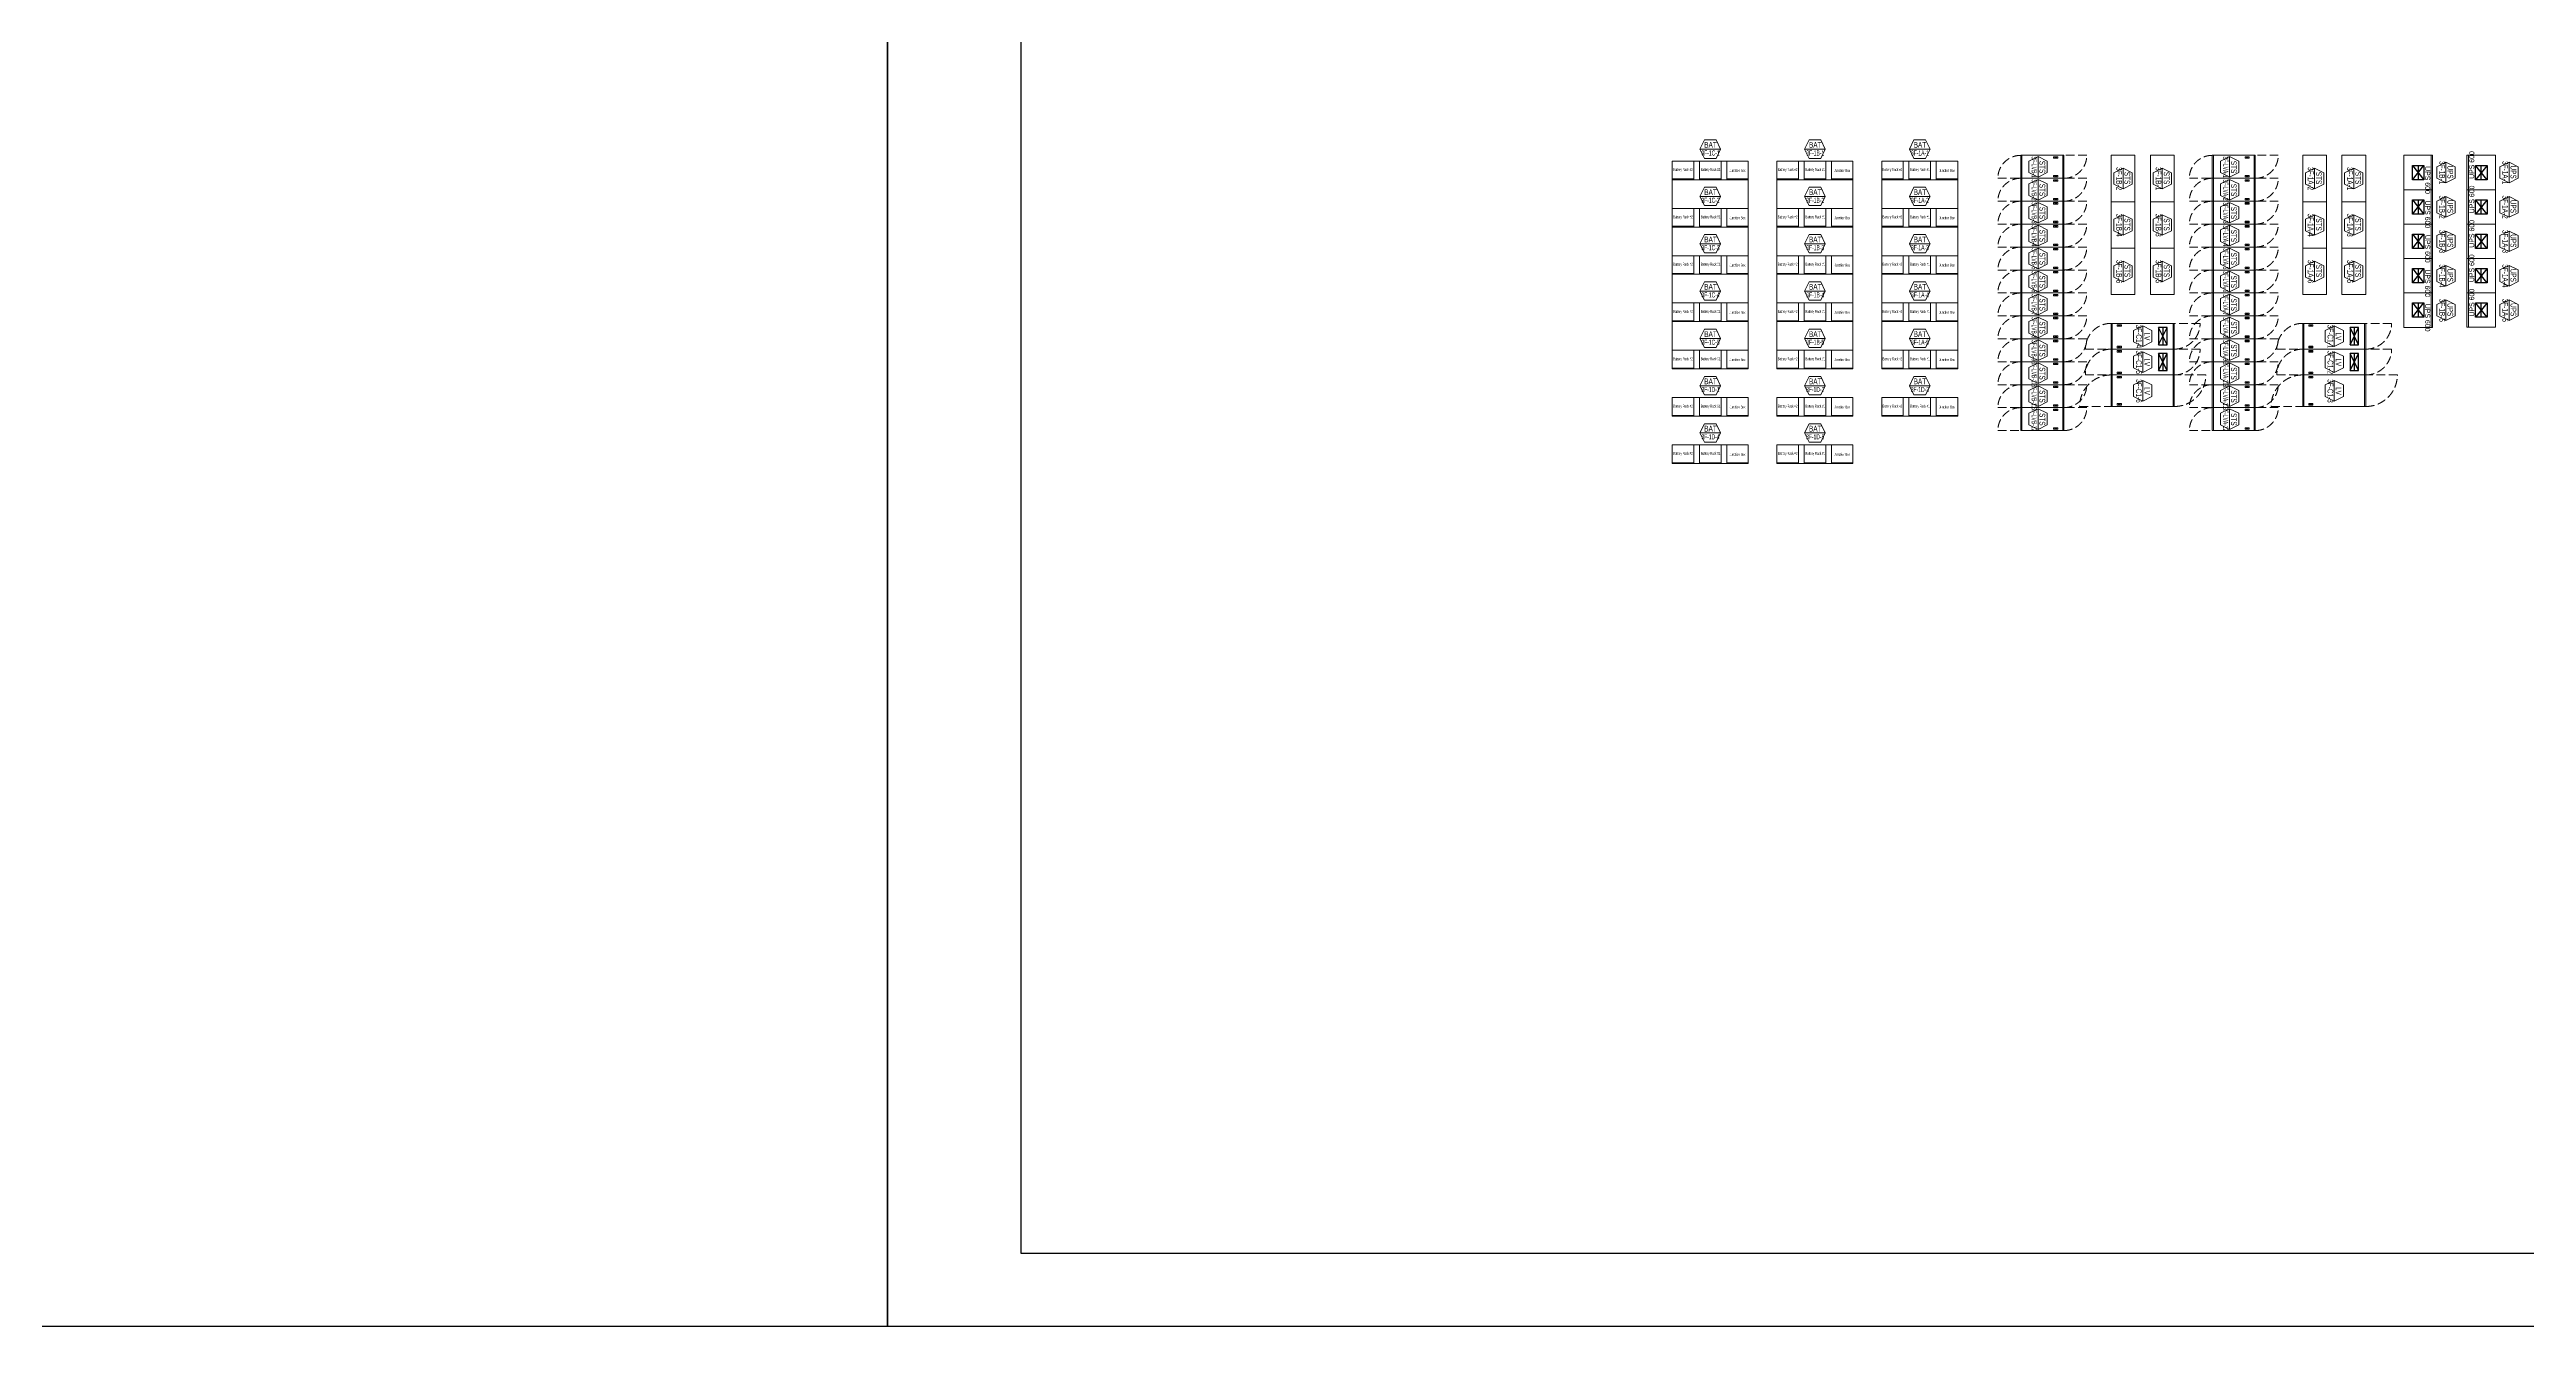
# Model space of a CAD drawing. Header units: millimetres. Extents: x 0 to 504600, y -356400 to 891000.
# Drawn here: x 223085 to 309426, y 356400 to 400941 of the extents above; entities that cross this region are included whole.
import ezdxf
from ezdxf.enums import TextEntityAlignment as Align

# ---------------------------------------------------------------- set-up
doc = ezdxf.new("R2010")
doc.units = ezdxf.units.MM
doc.header["$LTSCALE"] = 150
doc.linetypes.add('LH2', pattern=[2.85, 2, -0.85])
doc.layers.get('Defpoints').update_dxf_attribs({"color": 150})
doc.layers.add('-----31 Base Plan Equipment', color=5, linetype='Continuous', lineweight=0)
doc.layers.add('NOPLOT', color=191, linetype='Continuous', plot=False)
doc.styles.add('ELEC', font='')
doc.styles.get('ELEC').set_extended_font_data('Dotum')

# ---------------------------------------------------------------- blocks, each defined once
blk = doc.blocks.new('A$C2e8f9a8b')
at = {"color": 0}
blk.add_line((30, 750), (30, 0), dxfattribs=at)
blk.add_lwpolyline([(650, 0), (0, 0), (0, 750), (650, 750)], close=True, dxfattribs=at)
blk = doc.blocks.new('UPS 600kV')
blk.add_line((800, 850), (-402, 850))
blk.add_lwpolyline([(798, -100), (-402, -100), (-402, 900), (798, 900)], close=True)
at = {"layer": 'NOPLOT'}
for p, q in [((-52, 199), (448, 601)), ((448, 199), (-52, 601)), ((-52, 400), (448, 400))]:
    blk.add_line(p, q, dxfattribs=at)
blk.add_lwpolyline([(448, 601), (448, 199), (-52, 199), (-52, 601)], close=True, dxfattribs=at)
at = {"layer": 'NOPLOT', "style": 'ELEC', "width": 0.85}
blk.add_text('UPS 600', height=178.2, dxfattribs=at).set_placement((-26, 731), align=Align.MIDDLE_LEFT)
blk = doc.blocks.new('STS-R')
blk.add_lwpolyline([(886994, -128588), (888614, -128588), (888614, -129418), (886994, -129418), (886994, -128588)])
blk = doc.blocks.new('800x1200')
at = {"color": 8, "linetype": 'LH2'}
for p, q in [((-2300, 0), (-1458, 0)), ((800, 800), (-42, 800))]:
    blk.add_line(p, q, dxfattribs=at)
for p, q in [((-1460, 0), (-1460, 800)), ((-1290, 750), (-1140, 700)), ((-1140, 750), (-1290, 700)), ((-1290, 50), (-1140, 100)), ((-1140, 50), (-1290, 100)), ((-40, 0), (-40, 800))]:
    blk.add_line(p, q)
for points in [[(0, 0), (0, 800), (-1500, 800), (-1500, 0)], [(-1140, 750), (-1290, 750), (-1290, 700), (-1140, 700)], [(-1140, 50), (-1290, 50), (-1290, 100), (-1140, 100)]]:
    blk.add_lwpolyline(points, close=True)
for centre, start, end in [((-1500, 0), 90, 180), ((0, 800), 270, 0)]:
    blk.add_arc(centre, 800, start, end, dxfattribs=at)
blk = doc.blocks.new('1100x2200')
for p, q in [((-2160, 0), (-2160, 1100)), ((-1990, 1050), (-1840, 1000)), ((-1840, 1050), (-1990, 1000)), ((-40, 0), (-40, 1100)), ((-1990, 50), (-1840, 100)), ((-1840, 50), (-1990, 100))]:
    blk.add_line(p, q)
at = {"color": 8, "linetype": 'LH2'}
for p, q in [((1100, 1100), (-42, 1100)), ((-3300, 0), (-2158, 0))]:
    blk.add_line(p, q, dxfattribs=at)
at = {"elevation": 0}
for points in [[(0, 0), (0, 1100), (-2200, 1100), (-2200, 0)], [(-1840, 1050), (-1990, 1050), (-1990, 1000), (-1840, 1000)], [(-1840, 50), (-1990, 50), (-1990, 100), (-1840, 100)]]:
    blk.add_lwpolyline(points, close=True, dxfattribs=at)
at = {"color": 8, "linetype": 'LH2'}
for centre, start, end in [((-2200, 0), 90, 180), ((0, 1100), 270, 0)]:
    blk.add_arc(centre, 1100, start, end, dxfattribs=at)
blk = doc.blocks.new('900x2200')
for p, q in [((-2160, 900), (-2160, 0)), ((-40, 900), (-40, 0)), ((-210, 850), (-360, 800)), ((-360, 850), (-210, 800)), ((-210, 50), (-360, 100)), ((-360, 50), (-210, 100))]:
    blk.add_line(p, q)
at = {"color": 8, "linetype": 'LH2'}
for p, q in [((900, 900), (-42, 900)), ((-3100, 0), (-2158, 0))]:
    blk.add_line(p, q, dxfattribs=at)
for points in [[(-2200, 900), (-2200, 0), (0, 0), (0, 900)], [(-360, 850), (-210, 850), (-210, 800), (-360, 800)], [(-360, 50), (-210, 50), (-210, 100), (-360, 100)]]:
    blk.add_lwpolyline(points, close=True)
for centre, start, end in [((-2200, 0), 90, 180), ((0, 900), 270, 0)]:
    blk.add_arc(centre, 900, start, end, dxfattribs=at)

msp = doc.modelspace()

# ---------------------------------------------------------------- linework, layer by layer
at = {"layer": '-----31 Base Plan Equipment', "elevation": 0}
for points in [[(281335, 397465), (280615, 397465), (280775, 397785), (281175, 397785), (281335, 397465), (281175, 397145), (280775, 397145), (280615, 397465)], [(284985, 397465), (284265, 397465), (284425, 397785), (284825, 397785), (284985, 397465), (284825, 397145), (284425, 397145), (284265, 397465)], [(288635, 397465), (287915, 397465), (288075, 397785), (288475, 397785), (288635, 397465), (288475, 397145), (288075, 397145), (287915, 397465)], [(292400, 396490), (292400, 397210), (292720, 397051), (292720, 396650), (292400, 396490), (292080, 396650), (292080, 397051), (292400, 397210)], [(299075, 396490), (299075, 397210), (299395, 397051), (299395, 396650), (299075, 396490), (298755, 396650), (298755, 397051), (299075, 397210)], [(279650, 389800), (279650, 397050), (282300, 397050), (282300, 389800), (279650, 389800)], [(283300, 389800), (283300, 397050), (285950, 397050), (285950, 389800), (283300, 389800)], [(286950, 389800), (286950, 397050), (289600, 397050), (289600, 389800), (286950, 389800)], [(292400, 395690), (292400, 396410), (292720, 396251), (292720, 395850), (292400, 395690), (292080, 395850), (292080, 396251), (292400, 396410)], [(295363, 396800), (295363, 396080), (295043, 396240), (295043, 396641), (295363, 396800), (295683, 396641), (295683, 396240), (295363, 396080)], [(296733, 396800), (296733, 396080), (296413, 396240), (296413, 396641), (296733, 396800), (297053, 396641), (297053, 396240), (296733, 396080)], [(299075, 395690), (299075, 396410), (299395, 396251), (299395, 395850), (299075, 395690), (298755, 395850), (298755, 396251), (299075, 396410)], [(302038, 396800), (302038, 396080), (301718, 396240), (301718, 396641), (302038, 396800), (302358, 396641), (302358, 396240), (302038, 396080)], [(303408, 396800), (303408, 396080), (303088, 396240), (303088, 396641), (303408, 396800), (303728, 396641), (303728, 396240), (303408, 396080)], [(306620, 397010), (306620, 396290), (306300, 396450), (306300, 396851), (306620, 397010), (306940, 396851), (306940, 396450), (306620, 396290)], [(308820, 397010), (308820, 396290), (308500, 396450), (308500, 396851), (308820, 397010), (309140, 396851), (309140, 396450), (308820, 396290)], [(281335, 395815), (280615, 395815), (280775, 396135), (281175, 396135), (281335, 395815), (281175, 395495), (280775, 395495), (280615, 395815)], [(284985, 395815), (284265, 395815), (284425, 396135), (284825, 396135), (284985, 395815), (284825, 395495), (284425, 395495), (284265, 395815)], [(288635, 395815), (287915, 395815), (288075, 396135), (288475, 396135), (288635, 395815), (288475, 395495), (288075, 395495), (287915, 395815)], [(292400, 394890), (292400, 395610), (292720, 395451), (292720, 395050), (292400, 394890), (292080, 395050), (292080, 395451), (292400, 395610)], [(299075, 394890), (299075, 395610), (299395, 395451), (299395, 395050), (299075, 394890), (298755, 395050), (298755, 395451), (299075, 395610)], [(306620, 395810), (306620, 395090), (306300, 395250), (306300, 395651), (306620, 395810), (306940, 395651), (306940, 395250), (306620, 395090)], [(308820, 395810), (308820, 395090), (308500, 395250), (308500, 395651), (308820, 395810), (309140, 395651), (309140, 395250), (308820, 395090)], [(292400, 394090), (292400, 394810), (292720, 394651), (292720, 394250), (292400, 394090), (292080, 394250), (292080, 394651), (292400, 394810)], [(295363, 395180), (295363, 394460), (295043, 394620), (295043, 395021), (295363, 395180), (295683, 395021), (295683, 394620), (295363, 394460)], [(296733, 395180), (296733, 394460), (296413, 394620), (296413, 395021), (296733, 395180), (297053, 395021), (297053, 394620), (296733, 394460)], [(299075, 394090), (299075, 394810), (299395, 394651), (299395, 394250), (299075, 394090), (298755, 394250), (298755, 394651), (299075, 394810)], [(302038, 395180), (302038, 394460), (301718, 394620), (301718, 395021), (302038, 395180), (302358, 395021), (302358, 394620), (302038, 394460)], [(303408, 395180), (303408, 394460), (303088, 394620), (303088, 395021), (303408, 395180), (303728, 395021), (303728, 394620), (303408, 394460)], [(306620, 394610), (306620, 393890), (306300, 394050), (306300, 394451), (306620, 394610), (306940, 394451), (306940, 394050), (306620, 393890)], [(308820, 394610), (308820, 393890), (308500, 394050), (308500, 394451), (308820, 394610), (309140, 394451), (309140, 394050), (308820, 393890)], [(281335, 394165), (280615, 394165), (280775, 394485), (281175, 394485), (281335, 394165), (281175, 393845), (280775, 393845), (280615, 394165)], [(284985, 394165), (284265, 394165), (284425, 394485), (284825, 394485), (284985, 394165), (284825, 393845), (284425, 393845), (284265, 394165)], [(288635, 394165), (287915, 394165), (288075, 394485), (288475, 394485), (288635, 394165), (288475, 393845), (288075, 393845), (287915, 394165)], [(292400, 393290), (292400, 394010), (292720, 393851), (292720, 393450), (292400, 393290), (292080, 393450), (292080, 393851), (292400, 394010)], [(299075, 393290), (299075, 394010), (299395, 393851), (299395, 393450), (299075, 393290), (298755, 393450), (298755, 393851), (299075, 394010)], [(292400, 392490), (292400, 393210), (292720, 393051), (292720, 392650), (292400, 392490), (292080, 392650), (292080, 393051), (292400, 393210)], [(295363, 393560), (295363, 392840), (295043, 393000), (295043, 393401), (295363, 393560), (295683, 393401), (295683, 393000), (295363, 392840)], [(296733, 393560), (296733, 392840), (296413, 393000), (296413, 393401), (296733, 393560), (297053, 393401), (297053, 393000), (296733, 392840)], [(299075, 392490), (299075, 393210), (299395, 393051), (299395, 392650), (299075, 392490), (298755, 392650), (298755, 393051), (299075, 393210)], [(302038, 393560), (302038, 392840), (301718, 393000), (301718, 393401), (302038, 393560), (302358, 393401), (302358, 393000), (302038, 392840)], [(303408, 393560), (303408, 392840), (303088, 393000), (303088, 393401), (303408, 393560), (303728, 393401), (303728, 393000), (303408, 392840)], [(306620, 393410), (306620, 392690), (306300, 392850), (306300, 393251), (306620, 393410), (306940, 393251), (306940, 392850), (306620, 392690)], [(308820, 393410), (308820, 392690), (308500, 392850), (308500, 393251), (308820, 393410), (309140, 393251), (309140, 392850), (308820, 392690)], [(281335, 392515), (280615, 392515), (280775, 392835), (281175, 392835), (281335, 392515), (281175, 392195), (280775, 392195), (280615, 392515)], [(284985, 392515), (284265, 392515), (284425, 392835), (284825, 392835), (284985, 392515), (284825, 392195), (284425, 392195), (284265, 392515)], [(288635, 392515), (287915, 392515), (288075, 392835), (288475, 392835), (288635, 392515), (288475, 392195), (288075, 392195), (287915, 392515)], [(292400, 391690), (292400, 392410), (292720, 392251), (292720, 391850), (292400, 391690), (292080, 391850), (292080, 392251), (292400, 392410)], [(299075, 391690), (299075, 392410), (299395, 392251), (299395, 391850), (299075, 391690), (298755, 391850), (298755, 392251), (299075, 392410)], [(306620, 392210), (306620, 391490), (306300, 391650), (306300, 392051), (306620, 392210), (306940, 392051), (306940, 391650), (306620, 391490)], [(308820, 392210), (308820, 391490), (308500, 391650), (308500, 392051), (308820, 392210), (309140, 392051), (309140, 391650), (308820, 391490)], [(281335, 390865), (280615, 390865), (280775, 391185), (281175, 391185), (281335, 390865), (281175, 390545), (280775, 390545), (280615, 390865)], [(284985, 390865), (284265, 390865), (284425, 391185), (284825, 391185), (284985, 390865), (284825, 390545), (284425, 390545), (284265, 390865)], [(288635, 390865), (287915, 390865), (288075, 391185), (288475, 391185), (288635, 390865), (288475, 390545), (288075, 390545), (287915, 390865)], [(292400, 390890), (292400, 391610), (292720, 391451), (292720, 391050), (292400, 390890), (292080, 391050), (292080, 391451), (292400, 391610)], [(296050, 390580), (296050, 391300), (296370, 391141), (296370, 390740), (296050, 390580), (295730, 390740), (295730, 391141), (296050, 391300)], [(299075, 390890), (299075, 391610), (299395, 391451), (299395, 391050), (299075, 390890), (298755, 391050), (298755, 391451), (299075, 391610)], [(302725, 390580), (302725, 391300), (303045, 391141), (303045, 390740), (302725, 390580), (302405, 390740), (302405, 391141), (302725, 391300)], [(292400, 390090), (292400, 390810), (292720, 390651), (292720, 390250), (292400, 390090), (292080, 390250), (292080, 390651), (292400, 390810)], [(296050, 389680), (296050, 390400), (296370, 390241), (296370, 389840), (296050, 389680), (295730, 389840), (295730, 390241), (296050, 390400)], [(299075, 390090), (299075, 390810), (299395, 390651), (299395, 390250), (299075, 390090), (298755, 390250), (298755, 390651), (299075, 390810)], [(302725, 389680), (302725, 390400), (303045, 390241), (303045, 389840), (302725, 389680), (302405, 389840), (302405, 390241), (302725, 390400)], [(281335, 389215), (280615, 389215), (280775, 389535), (281175, 389535), (281335, 389215), (281175, 388895), (280775, 388895), (280615, 389215)], [(284985, 389215), (284265, 389215), (284425, 389535), (284825, 389535), (284985, 389215), (284825, 388895), (284425, 388895), (284265, 389215)], [(288635, 389215), (287915, 389215), (288075, 389535), (288475, 389535), (288635, 389215), (288475, 388895), (288075, 388895), (287915, 389215)], [(292400, 389290), (292400, 390010), (292720, 389851), (292720, 389450), (292400, 389290), (292080, 389450), (292080, 389851), (292400, 390010)], [(299075, 389290), (299075, 390010), (299395, 389851), (299395, 389450), (299075, 389290), (298755, 389450), (298755, 389851), (299075, 390010)], [(292400, 388490), (292400, 389210), (292720, 389051), (292720, 388650), (292400, 388490), (292080, 388650), (292080, 389051), (292400, 389210)], [(296050, 388680), (296050, 389400), (296370, 389241), (296370, 388840), (296050, 388680), (295730, 388840), (295730, 389241), (296050, 389400)], [(299075, 388490), (299075, 389210), (299395, 389051), (299395, 388650), (299075, 388490), (298755, 388650), (298755, 389051), (299075, 389210)], [(302725, 388680), (302725, 389400), (303045, 389241), (303045, 388840), (302725, 388680), (302405, 388840), (302405, 389241), (302725, 389400)], [(281335, 387565), (280615, 387565), (280775, 387885), (281175, 387885), (281335, 387565), (281175, 387245), (280775, 387245), (280615, 387565)], [(284985, 387565), (284265, 387565), (284425, 387885), (284825, 387885), (284985, 387565), (284825, 387245), (284425, 387245), (284265, 387565)], [(292400, 387690), (292400, 388410), (292720, 388251), (292720, 387850), (292400, 387690), (292080, 387850), (292080, 388251), (292400, 388410)], [(299075, 387690), (299075, 388410), (299395, 388251), (299395, 387850), (299075, 387690), (298755, 387850), (298755, 388251), (299075, 388410)]]:
    msp.add_lwpolyline(points, dxfattribs=at)
for points in [[(282300, 397050), (282300, 396400), (279650, 396400), (279650, 397050)], [(285950, 397050), (285950, 396400), (283300, 396400), (283300, 397050)], [(289600, 397050), (289600, 396400), (286950, 396400), (286950, 397050)], [(282300, 395400), (282300, 394750), (279650, 394750), (279650, 395400)], [(285950, 395400), (285950, 394750), (283300, 394750), (283300, 395400)], [(289600, 395400), (289600, 394750), (286950, 394750), (286950, 395400)], [(282300, 393750), (282300, 393100), (279650, 393100), (279650, 393750)], [(285950, 393750), (285950, 393100), (283300, 393100), (283300, 393750)], [(289600, 393750), (289600, 393100), (286950, 393100), (286950, 393750)], [(282300, 392100), (282300, 391450), (279650, 391450), (279650, 392100)], [(285950, 392100), (285950, 391450), (283300, 391450), (283300, 392100)], [(289600, 392100), (289600, 391450), (286950, 391450), (286950, 392100)], [(282300, 390450), (282300, 389800), (279650, 389800), (279650, 390450)], [(285950, 390450), (285950, 389800), (283300, 389800), (283300, 390450)], [(289600, 390450), (289600, 389800), (286950, 389800), (286950, 390450)], [(282300, 388800), (282300, 388150), (279650, 388150), (279650, 388800)], [(285950, 388800), (285950, 388150), (283300, 388150), (283300, 388800)], [(289600, 388800), (289600, 388150), (286950, 388150), (286950, 388800)], [(282300, 387150), (282300, 386500), (279650, 386500), (279650, 387150)], [(285950, 387150), (285950, 386500), (283300, 386500), (283300, 387150)]]:
    msp.add_lwpolyline(points, close=True, dxfattribs=at)
at = {"layer": 'Defpoints'}
for points in [[(0, 534600), (252300, 534600), (252300, 356400), (0, 356400)], [(252300, 445500), (378450, 445500), (378450, 356400), (252300, 356400)], [(256950, 442950), (361950, 442950), (361950, 358950), (256950, 358950)]]:
    msp.add_lwpolyline(points, close=True, dxfattribs=at)
at = {"layer": 'NOPLOT'}
for p, q in [((296600, 390640, 0), (296900, 391240, 0)), ((296900, 390640, 0), (296600, 391240, 0)), ((296750, 391240, 0), (296750, 390640, 0)), ((303275, 390640, 0), (303575, 391240, 0)), ((303575, 390640, 0), (303275, 391240, 0)), ((303425, 391240, 0), (303425, 390640, 0)), ((296600, 389740, 0), (296900, 390340, 0)), ((296900, 389740, 0), (296600, 390340, 0)), ((296750, 390340, 0), (296750, 389740, 0)), ((303275, 389740, 0), (303575, 390340, 0)), ((303575, 389740, 0), (303275, 390340, 0)), ((303425, 390340, 0), (303425, 389740, 0))]:
    msp.add_line(p, q, dxfattribs=at)
at = {"layer": 'NOPLOT', "elevation": 0}
for points in [[(296600, 390640), (296900, 390640), (296900, 391240), (296600, 391240)], [(303275, 390640), (303575, 390640), (303575, 391240), (303275, 391240)], [(296600, 389740), (296900, 389740), (296900, 390340), (296600, 390340)], [(303275, 389740), (303575, 389740), (303575, 390340), (303275, 390340)]]:
    msp.add_lwpolyline(points, close=True, dxfattribs=at)

# ---------------------------------------------------------------- block references
at = {"layer": '-----31 Base Plan Equipment'}
for name, p, rotation in [('800x1200', (291800, 397250, 0), 180), ('STS-R', (166362, -491363, 0), 90.00000000000001), ('STS-R', (167732, -491363, 0), 90.00000000000001), ('800x1200', (298475, 397250, 0), 180), ('STS-R', (173037, -491363, 0), 90.00000000000001), ('STS-R', (174407, -491363, 0), 90.00000000000001), ('UPS 600kV', (305250, 396848, 0), 270), ('UPS 600kV', (308250, 396453, 0), 89.99999999999999), ('A$C2e8f9a8b', (280400, 396400, 0), 89.99999999999999), ('A$C2e8f9a8b', (281350, 396400, 0), 89.99999999999999), ('A$C2e8f9a8b', (282300, 396400, 0), 89.99999999999999), ('A$C2e8f9a8b', (284050, 396400, 0), 89.99999999999999), ('A$C2e8f9a8b', (285000, 396400, 0), 89.99999999999999), ('A$C2e8f9a8b', (285950, 396400, 0), 89.99999999999999), ('A$C2e8f9a8b', (287700, 396400, 0), 89.99999999999999), ('A$C2e8f9a8b', (288650, 396400, 0), 89.99999999999999), ('A$C2e8f9a8b', (289600, 396400, 0), 89.99999999999999), ('800x1200', (291800, 396450, 0), 180), ('800x1200', (298475, 396450, 0), 180), ('800x1200', (291800, 395650, 0), 180), ('STS-R', (166362, -492983, 0), 90.00000000000001), ('STS-R', (167732, -492983, 0), 90.00000000000001), ('800x1200', (298475, 395650, 0), 180), ('STS-R', (173037, -492983, 0), 90.00000000000001), ('STS-R', (174407, -492983, 0), 90.00000000000001), ('UPS 600kV', (305250, 395648, 0), 270), ('UPS 600kV', (308250, 395253, 0), 89.99999999999999), ('A$C2e8f9a8b', (280400, 394750, 0), 89.99999999999999), ('A$C2e8f9a8b', (281350, 394750, 0), 89.99999999999999), ('A$C2e8f9a8b', (282300, 394750, 0), 89.99999999999999), ('A$C2e8f9a8b', (284050, 394750, 0), 89.99999999999999), ('A$C2e8f9a8b', (285000, 394750, 0), 89.99999999999999), ('A$C2e8f9a8b', (285950, 394750, 0), 89.99999999999999), ('A$C2e8f9a8b', (287700, 394750, 0), 89.99999999999999), ('A$C2e8f9a8b', (288650, 394750, 0), 89.99999999999999), ('A$C2e8f9a8b', (289600, 394750, 0), 89.99999999999999), ('800x1200', (291800, 394850, 0), 180), ('800x1200', (298475, 394850, 0), 180), ('UPS 600kV', (305250, 394448, 0), 270), ('UPS 600kV', (308250, 394053, 0), 89.99999999999999), ('A$C2e8f9a8b', (280400, 393100), 89.99999999999999), ('A$C2e8f9a8b', (281350, 393100), 89.99999999999999), ('A$C2e8f9a8b', (282300, 393100), 89.99999999999999), ('A$C2e8f9a8b', (284050, 393100), 89.99999999999999), ('A$C2e8f9a8b', (285000, 393100), 89.99999999999999), ('A$C2e8f9a8b', (285950, 393100), 89.99999999999999), ('A$C2e8f9a8b', (287700, 393100), 89.99999999999999), ('A$C2e8f9a8b', (288650, 393100), 89.99999999999999), ('A$C2e8f9a8b', (289600, 393100), 89.99999999999999), ('800x1200', (291800, 394050, 0), 180), ('STS-R', (166362, -494603, 0), 90.00000000000001), ('STS-R', (167732, -494603, 0), 90.00000000000001), ('800x1200', (298475, 394050, 0), 180), ('STS-R', (173037, -494603, 0), 90.00000000000001), ('STS-R', (174407, -494603, 0), 90.00000000000001), ('800x1200', (291800, 393250, 0), 180), ('800x1200', (298475, 393250, 0), 180), ('UPS 600kV', (305250, 393248, 0), 270), ('UPS 600kV', (308250, 392853, 0), 89.99999999999999), ('A$C2e8f9a8b', (280400, 391450), 89.99999999999999), ('A$C2e8f9a8b', (281350, 391450), 89.99999999999999), ('A$C2e8f9a8b', (282300, 391450), 89.99999999999999), ('A$C2e8f9a8b', (284050, 391450), 89.99999999999999), ('A$C2e8f9a8b', (285000, 391450), 89.99999999999999), ('A$C2e8f9a8b', (285950, 391450), 89.99999999999999), ('A$C2e8f9a8b', (287700, 391450), 89.99999999999999), ('A$C2e8f9a8b', (288650, 391450), 89.99999999999999), ('A$C2e8f9a8b', (289600, 391450), 89.99999999999999), ('800x1200', (291800, 392450, 0), 180), ('800x1200', (298475, 392450, 0), 180), ('UPS 600kV', (305250, 392048, 0), 270), ('UPS 600kV', (308250, 391653, 0), 89.99999999999999), ('800x1200', (291800, 391650, 0), 180), ('900x2200', (294950, 391390, 0), 180), ('800x1200', (298475, 391650, 0), 180), ('900x2200', (301625, 391390, 0), 180), ('A$C2e8f9a8b', (280400, 389800), 89.99999999999999), ('A$C2e8f9a8b', (281350, 389800), 89.99999999999999), ('A$C2e8f9a8b', (282300, 389800), 89.99999999999999), ('A$C2e8f9a8b', (284050, 389800), 89.99999999999999), ('A$C2e8f9a8b', (285000, 389800), 89.99999999999999), ('A$C2e8f9a8b', (285950, 389800), 89.99999999999999), ('A$C2e8f9a8b', (287700, 389800), 89.99999999999999), ('A$C2e8f9a8b', (288650, 389800), 89.99999999999999), ('A$C2e8f9a8b', (289600, 389800), 89.99999999999999), ('800x1200', (291800, 390850, 0), 180), ('900x2200', (294950, 390490, 0), 180), ('800x1200', (298475, 390850, 0), 180), ('900x2200', (301625, 390490, 0), 180), ('800x1200', (291800, 390050, 0), 180), ('800x1200', (298475, 390050, 0), 180), ('A$C2e8f9a8b', (280400, 388150), 89.99999999999999), ('A$C2e8f9a8b', (281350, 388150), 89.99999999999999), ('A$C2e8f9a8b', (282300, 388150), 89.99999999999999), ('A$C2e8f9a8b', (284050, 388150), 89.99999999999999), ('A$C2e8f9a8b', (285000, 388150), 89.99999999999999), ('A$C2e8f9a8b', (285950, 388150), 89.99999999999999), ('A$C2e8f9a8b', (287700, 388150), 89.99999999999999), ('A$C2e8f9a8b', (288650, 388150), 89.99999999999999), ('A$C2e8f9a8b', (289600, 388150), 89.99999999999999), ('800x1200', (291800, 389250, 0), 180), ('800x1200', (298475, 389250, 0), 180), ('800x1200', (291800, 388450, 0), 180), ('800x1200', (298475, 388450, 0), 180), ('A$C2e8f9a8b', (280400, 386500), 89.99999999999999), ('A$C2e8f9a8b', (281350, 386500), 89.99999999999999), ('A$C2e8f9a8b', (282300, 386500), 89.99999999999999), ('A$C2e8f9a8b', (284050, 386500), 89.99999999999999), ('A$C2e8f9a8b', (285000, 386500), 89.99999999999999), ('A$C2e8f9a8b', (285950, 386500), 89.99999999999999)]:
    msp.add_blockref(name, p, dxfattribs=dict(at, rotation=rotation))
for p in [(297150, 388490, 0), (303825, 388490, 0)]:
    msp.add_blockref('1100x2200', p, dxfattribs=at)

# ---------------------------------------------------------------- texts
at = {"layer": '-----31 Base Plan Equipment', "style": 'ELEC'}
for s, height, width, p in [('3F-1C-1', 180, 0.6, (280984, 397332)), ('BAT', 200, 0.7, (280984, 397616)), ('3F-1B-1', 180, 0.6, (284634, 397332)), ('BAT', 200, 0.7, (284634, 397616)), ('3F-1A-1', 180, 0.6, (288284, 397332)), ('BAT', 200, 0.7, (288284, 397616)), ('Battery Rack #2', 100, 0.6, (280022, 396753, 0)), ('Battery Rack #1', 100, 0.6, (280984, 396753, 0)), ('Junction Box', 100, 0.6, (281925, 396722, 0)), ('Battery Rack #2', 100, 0.6, (283672, 396753, 0)), ('Battery Rack #1', 100, 0.6, (284634, 396753, 0)), ('Junction Box', 100, 0.6, (285575, 396722, 0)), ('Battery Rack #2', 100, 0.6, (287322, 396753, 0)), ('Battery Rack #1', 100, 0.6, (288284, 396753, 0)), ('Junction Box', 100, 0.6, (289225, 396722, 0)), ('3F-1C-2', 180, 0.6, (280984, 395682)), ('BAT', 200, 0.7, (280984, 395966)), ('3F-1B-2', 180, 0.6, (284634, 395682)), ('BAT', 200, 0.7, (284634, 395966)), ('3F-1A-2', 180, 0.6, (288284, 395682)), ('BAT', 200, 0.7, (288284, 395966)), ('Battery Rack #2', 100, 0.6, (280022, 395103, 0)), ('Battery Rack #1', 100, 0.6, (280984, 395103, 0)), ('Junction Box', 100, 0.6, (281925, 395072, 0)), ('Battery Rack #2', 100, 0.6, (283672, 395103, 0)), ('Battery Rack #1', 100, 0.6, (284634, 395103, 0)), ('Junction Box', 100, 0.6, (285575, 395072, 0)), ('Battery Rack #2', 100, 0.6, (287322, 395103, 0)), ('Battery Rack #1', 100, 0.6, (288284, 395103, 0)), ('Junction Box', 100, 0.6, (289225, 395072, 0)), ('3F-1C-3', 180, 0.6, (280984, 394032)), ('BAT', 200, 0.7, (280984, 394316)), ('3F-1B-3', 180, 0.6, (284634, 394032)), ('BAT', 200, 0.7, (284634, 394316)), ('3F-1A-3', 180, 0.6, (288284, 394032)), ('BAT', 200, 0.7, (288284, 394316)), ('Battery Rack #2', 100, 0.6, (280022, 393453)), ('Battery Rack #1', 100, 0.6, (280984, 393453)), ('Junction Box', 100, 0.6, (281925, 393422)), ('Battery Rack #2', 100, 0.6, (283672, 393453)), ('Battery Rack #1', 100, 0.6, (284634, 393453)), ('Junction Box', 100, 0.6, (285575, 393422)), ('Battery Rack #2', 100, 0.6, (287322, 393453)), ('Battery Rack #1', 100, 0.6, (288284, 393453)), ('Junction Box', 100, 0.6, (289225, 393422)), ('3F-1C-4', 180, 0.6, (280984, 392382)), ('BAT', 200, 0.7, (280984, 392666)), ('3F-1B-4', 180, 0.6, (284634, 392382)), ('BAT', 200, 0.7, (284634, 392666)), ('3F-1A-4', 180, 0.6, (288284, 392382)), ('BAT', 200, 0.7, (288284, 392666)), ('Battery Rack #2', 100, 0.6, (280022, 391803)), ('Battery Rack #1', 100, 0.6, (280984, 391803)), ('Junction Box', 100, 0.6, (281925, 391772)), ('Battery Rack #2', 100, 0.6, (283672, 391803)), ('Battery Rack #1', 100, 0.6, (284634, 391803)), ('Junction Box', 100, 0.6, (285575, 391772)), ('Battery Rack #2', 100, 0.6, (287322, 391803)), ('Battery Rack #1', 100, 0.6, (288284, 391803)), ('Junction Box', 100, 0.6, (289225, 391772)), ('3F-1C-5', 180, 0.6, (280984, 390732)), ('BAT', 200, 0.7, (280984, 391016)), ('3F-1B-5', 180, 0.6, (284634, 390732)), ('BAT', 200, 0.7, (284634, 391016)), ('3F-1A-5', 180, 0.6, (288284, 390732)), ('BAT', 200, 0.7, (288284, 391016)), ('Battery Rack #2', 100, 0.6, (280022, 390153)), ('Battery Rack #1', 100, 0.6, (280984, 390153)), ('BAT', 200, 0.7, (280984, 389366)), ('Junction Box', 100, 0.6, (281925, 390122)), ('Battery Rack #2', 100, 0.6, (283672, 390153)), ('Battery Rack #1', 100, 0.6, (284634, 390153)), ('BAT', 200, 0.7, (284634, 389366)), ('Junction Box', 100, 0.6, (285575, 390122)), ('Battery Rack #2', 100, 0.6, (287322, 390153)), ('Battery Rack #1', 100, 0.6, (288284, 390153)), ('BAT', 200, 0.7, (288284, 389366)), ('Junction Box', 100, 0.6, (289225, 390122)), ('Battery Rack #2', 100, 0.6, (280022, 388503)), ('Battery Rack #1', 100, 0.6, (280984, 388503)), ('3F-1D-1', 180, 0.6, (280984, 389082)), ('Battery Rack #2', 100, 0.6, (283672, 388503)), ('Battery Rack #1', 100, 0.6, (284634, 388503)), ('3F-1D-2', 180, 0.6, (284634, 389082)), ('Battery Rack #2', 100, 0.6, (287322, 388503)), ('Battery Rack #1', 100, 0.6, (288284, 388503)), ('3F-1D-3', 180, 0.6, (288284, 389082)), ('BAT', 200, 0.7, (280984, 387716)), ('Junction Box', 100, 0.6, (281925, 388472)), ('BAT', 200, 0.7, (284634, 387716)), ('Junction Box', 100, 0.6, (285575, 388472)), ('Junction Box', 100, 0.6, (289225, 388472)), ('Battery Rack #2', 100, 0.6, (280022, 386853)), ('Battery Rack #1', 100, 0.6, (280984, 386853)), ('3F-1D-4', 180, 0.6, (280984, 387432)), ('Junction Box', 100, 0.6, (281925, 386822)), ('Battery Rack #2', 100, 0.6, (283672, 386853)), ('Battery Rack #1', 100, 0.6, (284634, 386853)), ('3F-1D-5', 180, 0.6, (284634, 387432)), ('Junction Box', 100, 0.6, (285575, 386822))]:
    msp.add_text(s, height=height, dxfattribs=dict(at, width=width)).set_placement(p, align=Align.MIDDLE_CENTER)
for s, height, width, p in [('3F-LVB-1', 180, 0.6, (292267, 396841, 0)), ('3F-LVB-2', 180, 0.6, (292267, 396041, 0)), ('STS', 200, 0.7, (292551, 396841, 0)), ('3F-1B-2', 200, 0.7, (295230, 396435, 0)), ('STS', 200, 0.7, (295514, 396457, 0)), ('3F-1B-1', 200, 0.7, (296600, 396435, 0)), ('STS', 200, 0.7, (296884, 396457, 0)), ('3F-LVA-1', 180, 0.6, (298942, 396841, 0)), ('3F-LVA-2', 180, 0.6, (298942, 396041, 0)), ('STS', 200, 0.7, (299226, 396841, 0)), ('3F-1A-2', 200, 0.7, (301905, 396435, 0)), ('STS', 200, 0.7, (302189, 396457, 0)), ('3F-1A-1', 200, 0.7, (303275, 396435, 0)), ('STS', 200, 0.7, (303559, 396457, 0)), ('3F-1B-1', 200, 0.7, (306487, 396645, 0)), ('UPS', 200, 0.7, (306771, 396667, 0)), ('3F-1A-1', 200, 0.7, (308687, 396645, 0)), ('UPS', 200, 0.7, (308971, 396667, 0)), ('3F-LVB-3', 180, 0.6, (292267, 395241, 0)), ('STS', 200, 0.7, (292551, 396041, 0)), ('3F-LVA-3', 180, 0.6, (298942, 395241, 0)), ('STS', 200, 0.7, (299226, 396041, 0)), ('3F-1B-2', 200, 0.7, (306487, 395445, 0)), ('UPS', 200, 0.7, (306771, 395467, 0)), ('3F-1A-2', 200, 0.7, (308687, 395445, 0)), ('UPS', 200, 0.7, (308971, 395467, 0)), ('3F-LVB-4', 180, 0.6, (292267, 394441, 0)), ('STS', 200, 0.7, (292551, 395241, 0)), ('STS', 200, 0.7, (292551, 394441, 0)), ('3F-1B-4', 200, 0.7, (295230, 394815, 0)), ('STS', 200, 0.7, (295514, 394837, 0)), ('3F-1B-3', 200, 0.7, (296600, 394815, 0)), ('STS', 200, 0.7, (296884, 394837, 0)), ('3F-LVA-4', 180, 0.6, (298942, 394441, 0)), ('STS', 200, 0.7, (299226, 395241, 0)), ('STS', 200, 0.7, (299226, 394441, 0)), ('3F-1A-4', 200, 0.7, (301905, 394815, 0)), ('STS', 200, 0.7, (302189, 394837, 0)), ('3F-1A-3', 200, 0.7, (303275, 394815, 0)), ('STS', 200, 0.7, (303559, 394837, 0)), ('3F-LVB-5', 180, 0.6, (292267, 393641, 0)), ('STS', 200, 0.7, (292551, 393641, 0)), ('3F-LVA-5', 180, 0.6, (298942, 393641, 0)), ('STS', 200, 0.7, (299226, 393641, 0)), ('3F-1B-3', 200, 0.7, (306487, 394245, 0)), ('UPS', 200, 0.7, (306771, 394267, 0)), ('3F-1A-3', 200, 0.7, (308687, 394245, 0)), ('UPS', 200, 0.7, (308971, 394267, 0)), ('3F-LVB-6', 180, 0.6, (292267, 392841, 0)), ('STS', 200, 0.7, (292551, 392841, 0)), ('3F-1B-6', 200, 0.7, (295230, 393195, 0)), ('STS', 200, 0.7, (295514, 393217, 0)), ('3F-1B-5', 200, 0.7, (296600, 393195, 0)), ('STS', 200, 0.7, (296884, 393217, 0)), ('3F-LVA-6', 180, 0.6, (298942, 392841, 0)), ('STS', 200, 0.7, (299226, 392841, 0)), ('3F-1A-6', 200, 0.7, (301905, 393195, 0)), ('STS', 200, 0.7, (302189, 393217, 0)), ('3F-1A-5', 200, 0.7, (303275, 393195, 0)), ('STS', 200, 0.7, (303559, 393217, 0)), ('3F-1B-4', 200, 0.7, (306487, 393045, 0)), ('UPS', 200, 0.7, (306771, 393067, 0)), ('3F-1A-4', 200, 0.7, (308687, 393045, 0)), ('UPS', 200, 0.7, (308971, 393067, 0)), ('3F-LVB-7', 180, 0.6, (292267, 392041, 0)), ('STS', 200, 0.7, (292551, 392041, 0)), ('3F-LVA-7', 180, 0.6, (298942, 392041, 0)), ('STS', 200, 0.7, (299226, 392041, 0)), ('3F-1B-5', 200, 0.7, (306487, 391845, 0)), ('UPS', 200, 0.7, (306771, 391867, 0)), ('3F-1A-5', 200, 0.7, (308687, 391845, 0)), ('UPS', 200, 0.7, (308971, 391867, 0)), ('3F-LVB-8', 180, 0.6, (292267, 391241, 0)), ('STS', 200, 0.7, (292551, 391241, 0)), ('3F-C1-4', 200, 0.7, (295917, 390931, 0)), ('3F-LVA-8', 180, 0.6, (298942, 391241, 0)), ('STS', 200, 0.7, (299226, 391241, 0)), ('3F-C1-1', 200, 0.7, (302592, 390931, 0)), ('3F-LVB-9', 180, 0.6, (292267, 390441, 0)), ('STS', 200, 0.7, (292551, 390441, 0)), ('3F-C1-5', 200, 0.7, (295917, 390031, 0)), ('LV', 200, 0.7, (296201, 390931, 0)), ('3F-LVA-9', 180, 0.6, (298942, 390441, 0)), ('STS', 200, 0.7, (299226, 390441, 0)), ('3F-C1-2', 200, 0.7, (302592, 390031, 0)), ('LV', 200, 0.7, (302876, 390931, 0)), ('3F-LVB-10', 180, 0.6, (292267, 389641, 0)), ('STS', 200, 0.7, (292551, 389641, 0)), ('LV', 200, 0.7, (296201, 390031, 0)), ('3F-LVA-10', 180, 0.6, (298942, 389641, 0)), ('STS', 200, 0.7, (299226, 389641, 0)), ('LV', 200, 0.7, (302876, 390031, 0)), ('3F-LVB-11', 180, 0.6, (292267, 388841, 0)), ('STS', 200, 0.7, (292551, 388841, 0)), ('3F-C1-6', 200, 0.7, (295917, 389031, 0)), ('LV', 200, 0.7, (296201, 389031, 0)), ('3F-LVA-11', 180, 0.6, (298942, 388841, 0)), ('STS', 200, 0.7, (299226, 388841, 0)), ('3F-C1-3', 200, 0.7, (302592, 389031, 0)), ('LV', 200, 0.7, (302876, 389031, 0)), ('3F-LVB-12', 180, 0.6, (292267, 388041, 0)), ('STS', 200, 0.7, (292551, 388041, 0)), ('3F-LVA-12', 180, 0.6, (298942, 388041, 0)), ('STS', 200, 0.7, (299226, 388041, 0))]:
    msp.add_text(s, height=height, rotation=270, dxfattribs=dict(at, width=width)).set_placement(p, align=Align.MIDDLE_CENTER)

doc.saveas('drawing.dxf')
